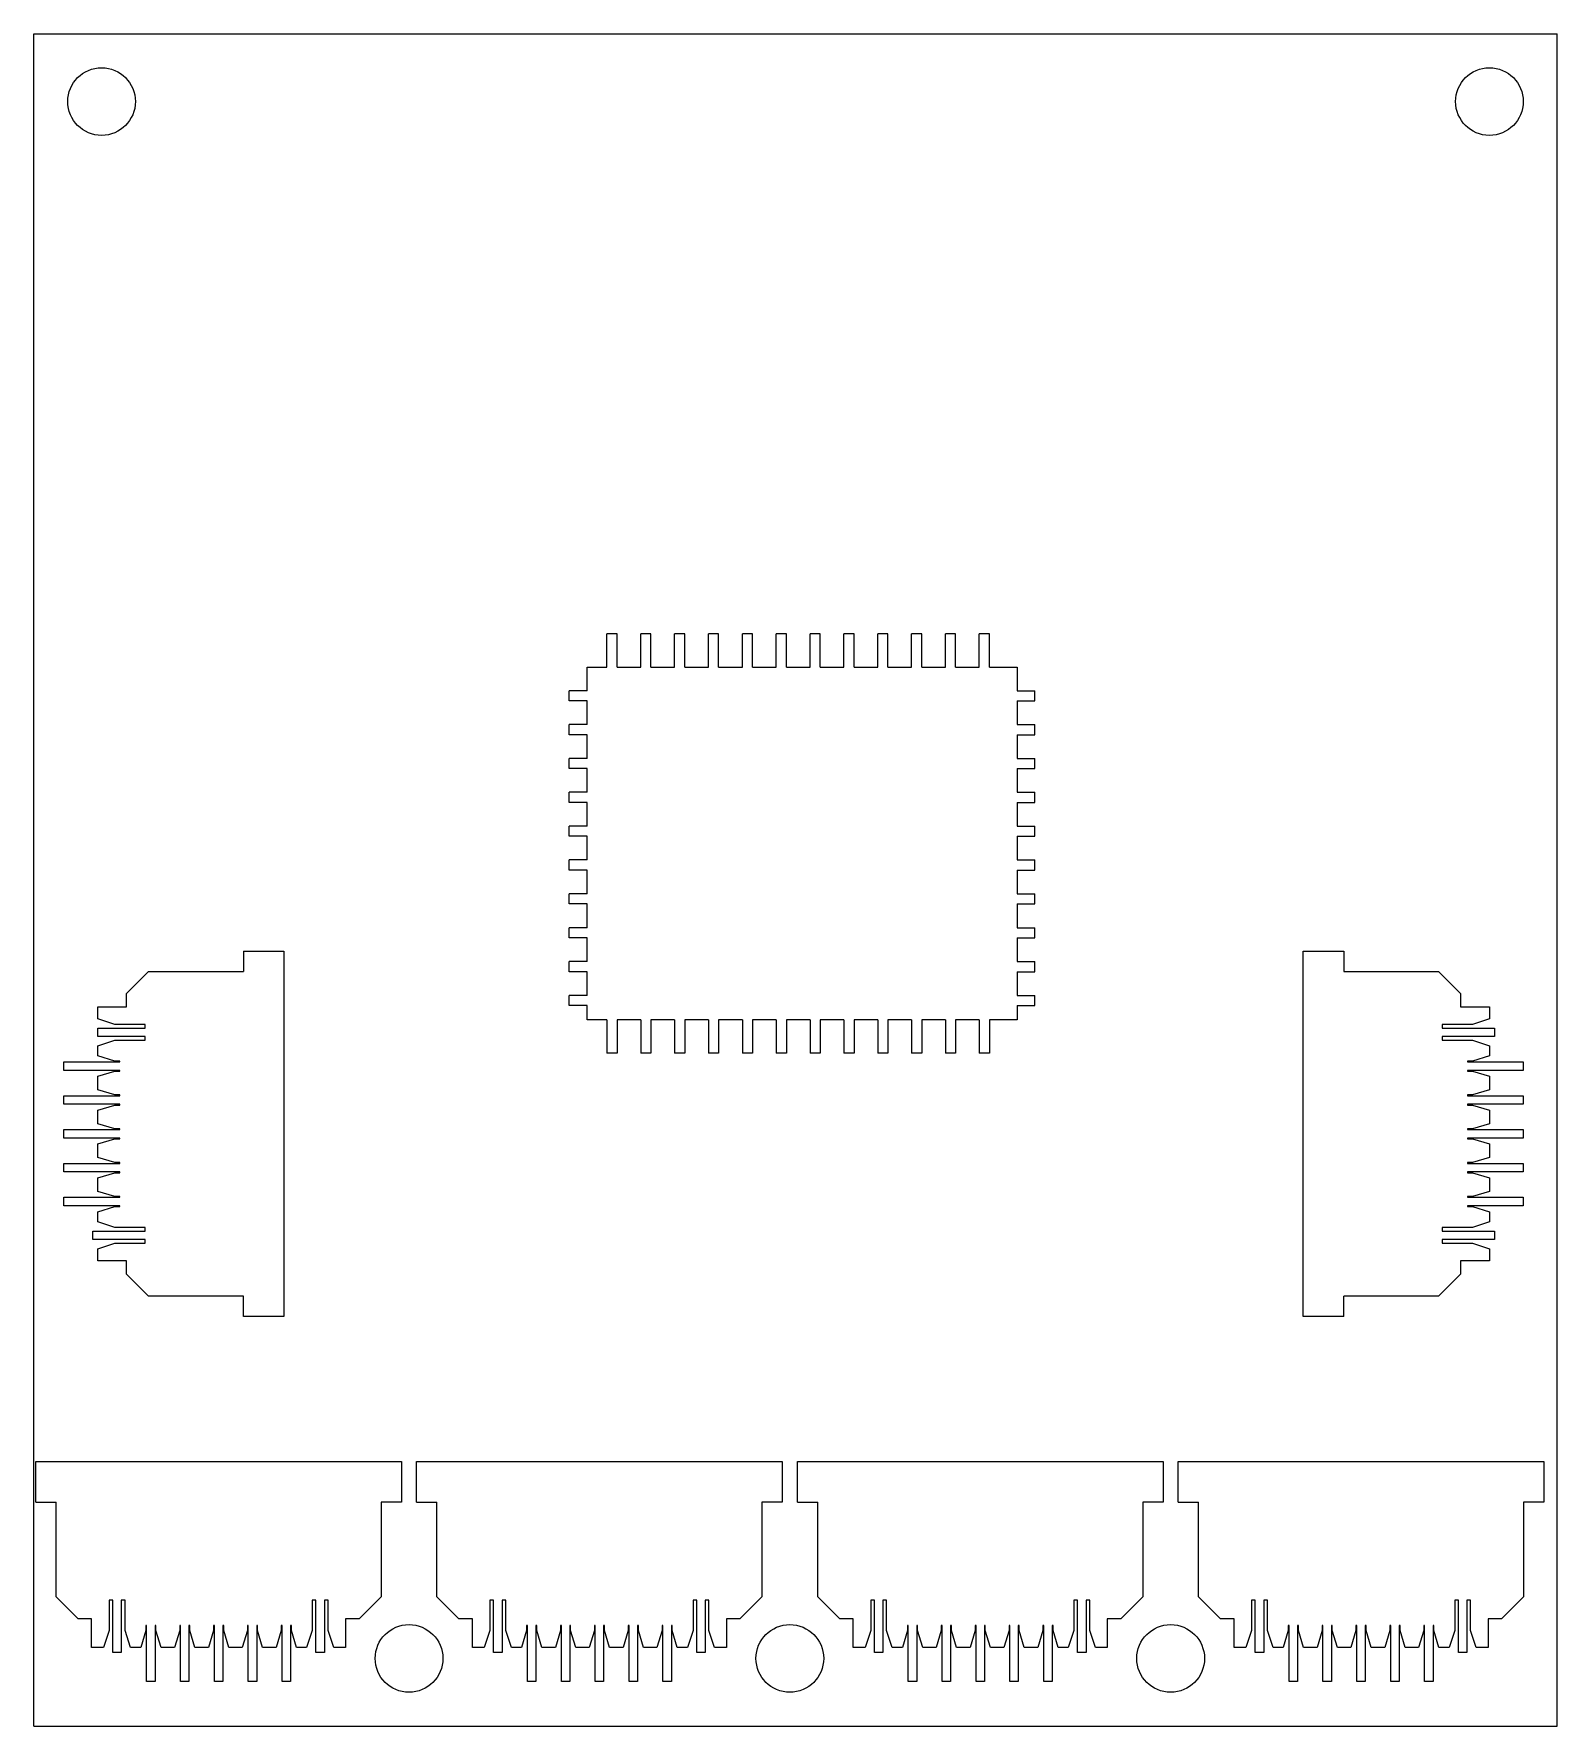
# Model space of a CAD drawing. Header units: millimetres. Extents: x -90.2 to -45.2, y -68.6 to -18.6.
import ezdxf

# ---------------------------------------------------------------- set-up
doc = ezdxf.new("R2010")
doc.units = ezdxf.units.MM

msp = doc.modelspace()

# ---------------------------------------------------------------- linework, layer by layer
at = {"color": 7, "linetype": 'Continuous', "lineweight": 25}
for p, q in [((-90.241, -68.559), (-90.241, -18.559)), ((-90.241, -18.559), (-45.241, -18.559)), ((-45.241, -68.559), (-45.241, -18.559)), ((-73.011, -36.289), (-73.311, -36.289)), ((-73.311, -37.275), (-73.311, -36.289)), ((-73.011, -37.275), (-73.011, -36.289)), ((-72.011, -36.289), (-72.311, -36.289)), ((-72.311, -37.275), (-72.311, -36.289)), ((-72.011, -37.275), (-72.011, -36.289)), ((-71.011, -36.289), (-71.311, -36.289)), ((-71.311, -37.275), (-71.311, -36.289)), ((-71.011, -37.275), (-71.011, -36.289)), ((-70.011, -36.289), (-70.311, -36.289)), ((-70.311, -37.275), (-70.311, -36.289)), ((-70.011, -37.275), (-70.011, -36.289)), ((-69.011, -36.289), (-69.311, -36.289)), ((-69.311, -37.275), (-69.311, -36.289)), ((-69.011, -37.275), (-69.011, -36.289)), ((-68.011, -36.289), (-68.311, -36.289)), ((-68.311, -37.275), (-68.311, -36.289)), ((-68.011, -37.275), (-68.011, -36.289)), ((-67.011, -36.289), (-67.311, -36.289)), ((-67.311, -37.275), (-67.311, -36.289)), ((-67.011, -37.275), (-67.011, -36.289)), ((-66.011, -36.289), (-66.311, -36.289)), ((-66.311, -37.275), (-66.311, -36.289)), ((-66.011, -37.275), (-66.011, -36.289)), ((-65.011, -36.289), (-65.311, -36.289)), ((-65.311, -37.275), (-65.311, -36.289)), ((-65.011, -37.275), (-65.011, -36.289)), ((-64.011, -36.289), (-64.311, -36.289)), ((-64.311, -37.275), (-64.311, -36.289)), ((-64.011, -37.275), (-64.011, -36.289)), ((-63.011, -36.289), (-63.311, -36.289)), ((-63.311, -37.275), (-63.311, -36.289)), ((-63.011, -37.275), (-63.011, -36.289)), ((-62.011, -36.289), (-62.311, -36.289)), ((-62.311, -37.275), (-62.311, -36.289)), ((-62.011, -37.275), (-62.011, -36.289)), ((-73.895, -37.275), (-73.311, -37.275)), ((-73.895, -37.968), (-73.895, -37.275)), ((-73.011, -37.275), (-72.311, -37.275)), ((-72.011, -37.275), (-71.311, -37.275)), ((-71.011, -37.275), (-70.311, -37.275)), ((-70.011, -37.275), (-69.311, -37.275)), ((-69.011, -37.275), (-68.311, -37.275)), ((-68.011, -37.275), (-67.311, -37.275)), ((-67.011, -37.275), (-66.311, -37.275)), ((-66.011, -37.275), (-65.311, -37.275)), ((-65.011, -37.275), (-64.311, -37.275)), ((-64.011, -37.275), (-63.311, -37.275)), ((-63.011, -37.275), (-62.311, -37.275)), ((-62.011, -37.275), (-61.196, -37.275)), ((-61.196, -37.275), (-61.196, -37.968)), ((-73.895, -37.968), (-74.424, -37.968)), ((-74.424, -38.268), (-74.424, -37.968)), ((-61.196, -37.968), (-60.667, -37.968)), ((-60.667, -38.268), (-60.667, -37.968)), ((-73.895, -38.268), (-74.424, -38.268)), ((-73.895, -38.968), (-73.895, -38.268)), ((-61.196, -38.268), (-61.196, -38.968)), ((-61.196, -38.268), (-60.667, -38.268)), ((-73.895, -38.968), (-74.424, -38.968)), ((-74.424, -39.268), (-74.424, -38.968)), ((-61.196, -38.968), (-60.667, -38.968)), ((-60.667, -39.268), (-60.667, -38.968)), ((-73.895, -39.268), (-74.424, -39.268)), ((-73.895, -39.968), (-73.895, -39.268)), ((-61.196, -39.268), (-61.196, -39.968)), ((-61.196, -39.268), (-60.667, -39.268)), ((-73.895, -39.968), (-74.424, -39.968)), ((-74.424, -40.268), (-74.424, -39.968)), ((-61.196, -39.968), (-60.667, -39.968)), ((-60.667, -40.268), (-60.667, -39.968)), ((-73.895, -40.268), (-74.424, -40.268)), ((-73.895, -40.968), (-73.895, -40.268)), ((-61.196, -40.268), (-61.196, -40.968)), ((-61.196, -40.268), (-60.667, -40.268)), ((-73.895, -40.968), (-74.424, -40.968)), ((-74.424, -41.268), (-74.424, -40.968)), ((-61.196, -40.968), (-60.667, -40.968)), ((-60.667, -41.268), (-60.667, -40.968)), ((-73.895, -41.268), (-74.424, -41.268)), ((-73.895, -41.968), (-73.895, -41.268)), ((-61.196, -41.268), (-61.196, -41.968)), ((-61.196, -41.268), (-60.667, -41.268)), ((-73.895, -41.968), (-74.424, -41.968)), ((-74.424, -42.268), (-74.424, -41.968)), ((-61.196, -41.968), (-60.667, -41.968)), ((-60.667, -42.268), (-60.667, -41.968)), ((-73.895, -42.268), (-74.424, -42.268)), ((-73.895, -42.968), (-73.895, -42.268)), ((-61.196, -42.268), (-61.196, -42.968)), ((-61.196, -42.268), (-60.667, -42.268)), ((-73.895, -42.968), (-74.424, -42.968)), ((-74.424, -43.268), (-74.424, -42.968)), ((-61.196, -42.968), (-60.667, -42.968)), ((-60.667, -43.268), (-60.667, -42.968)), ((-73.895, -43.268), (-74.424, -43.268)), ((-73.895, -43.968), (-73.895, -43.268)), ((-61.196, -43.268), (-61.196, -43.968)), ((-61.196, -43.268), (-60.667, -43.268)), ((-73.895, -43.968), (-74.424, -43.968)), ((-74.424, -44.268), (-74.424, -43.968)), ((-61.196, -43.968), (-60.667, -43.968)), ((-60.667, -44.268), (-60.667, -43.968)), ((-73.895, -44.268), (-74.424, -44.268)), ((-73.895, -44.968), (-73.895, -44.268)), ((-61.196, -44.268), (-61.196, -44.968)), ((-61.196, -44.268), (-60.667, -44.268)), ((-73.895, -44.968), (-74.424, -44.968)), ((-74.424, -45.268), (-74.424, -44.968)), ((-61.196, -44.968), (-60.667, -44.968)), ((-60.667, -45.268), (-60.667, -44.968)), ((-73.895, -45.268), (-74.424, -45.268)), ((-73.895, -45.968), (-73.895, -45.268)), ((-61.196, -45.268), (-61.196, -45.968)), ((-61.196, -45.268), (-60.667, -45.268)), ((-84.052, -45.659), (-82.852, -45.659)), ((-84.052, -45.659), (-84.052, -46.259)), ((-82.852, -45.659), (-82.852, -56.459)), ((-73.895, -45.968), (-74.424, -45.968)), ((-74.424, -46.268), (-74.424, -45.968)), ((-61.196, -45.968), (-60.667, -45.968)), ((-60.667, -46.268), (-60.667, -45.968)), ((-52.742, -45.659), (-51.542, -45.659)), ((-52.742, -56.459), (-52.742, -45.659)), ((-51.542, -45.659), (-51.542, -46.259)), ((-87.502, -46.909), (-86.852, -46.259)), ((-86.852, -46.259), (-84.052, -46.259)), ((-73.895, -46.268), (-74.424, -46.268)), ((-73.895, -46.968), (-73.895, -46.268)), ((-61.196, -46.268), (-61.196, -46.968)), ((-61.196, -46.268), (-60.667, -46.268)), ((-51.542, -46.259), (-48.742, -46.259)), ((-48.742, -46.259), (-48.092, -46.909)), ((-87.502, -47.309), (-87.502, -46.909)), ((-74.424, -47.268), (-74.424, -46.968)), ((-73.895, -46.968), (-74.424, -46.968)), ((-61.196, -46.968), (-60.667, -46.968)), ((-60.667, -47.268), (-60.667, -46.968)), ((-48.092, -46.909), (-48.092, -47.309)), ((-88.352, -47.309), (-87.502, -47.309)), ((-88.352, -47.659), (-88.352, -47.309)), ((-73.895, -47.268), (-74.424, -47.268)), ((-73.895, -47.695), (-73.895, -47.268)), ((-61.196, -47.268), (-61.196, -47.695)), ((-61.196, -47.268), (-60.667, -47.268)), ((-48.092, -47.309), (-47.242, -47.309)), ((-47.242, -47.309), (-47.242, -47.659)), ((-87.852, -47.824), (-88.352, -47.659)), ((-88.352, -47.934), (-86.952, -47.934)), ((-88.352, -48.184), (-88.352, -47.934)), ((-86.952, -47.824), (-87.852, -47.824)), ((-86.952, -47.934), (-86.952, -47.824)), ((-73.311, -47.695), (-73.895, -47.695)), ((-73.311, -47.695), (-73.311, -48.68)), ((-73.011, -47.695), (-73.011, -48.68)), ((-72.311, -47.695), (-73.011, -47.695)), ((-72.311, -47.695), (-72.311, -48.68)), ((-72.011, -47.695), (-72.011, -48.68)), ((-71.311, -47.695), (-72.011, -47.695)), ((-71.311, -47.695), (-71.311, -48.68)), ((-71.011, -47.695), (-71.011, -48.68)), ((-70.311, -47.695), (-71.011, -47.695)), ((-70.311, -47.695), (-70.311, -48.68)), ((-70.011, -47.695), (-70.011, -48.68)), ((-69.311, -47.695), (-70.011, -47.695)), ((-69.311, -47.695), (-69.311, -48.68)), ((-69.011, -47.695), (-69.011, -48.68)), ((-68.311, -47.695), (-69.011, -47.695)), ((-68.311, -47.695), (-68.311, -48.68)), ((-68.011, -47.695), (-68.011, -48.68)), ((-67.311, -47.695), (-68.011, -47.695)), ((-67.311, -47.695), (-67.311, -48.68)), ((-67.011, -47.695), (-67.011, -48.68)), ((-66.311, -47.695), (-67.011, -47.695)), ((-66.311, -47.695), (-66.311, -48.68)), ((-66.011, -47.695), (-66.011, -48.68)), ((-65.311, -47.695), (-66.011, -47.695)), ((-65.311, -47.695), (-65.311, -48.68)), ((-65.011, -47.695), (-65.011, -48.68)), ((-64.311, -47.695), (-65.011, -47.695)), ((-64.311, -47.695), (-64.311, -48.68)), ((-64.011, -47.695), (-64.011, -48.68)), ((-63.311, -47.695), (-64.011, -47.695)), ((-63.311, -47.695), (-63.311, -48.68)), ((-63.011, -47.695), (-63.011, -48.68)), ((-62.311, -47.695), (-63.011, -47.695)), ((-62.311, -47.695), (-62.311, -48.68)), ((-62.011, -47.695), (-62.011, -48.68)), ((-61.196, -47.695), (-62.011, -47.695)), ((-48.642, -47.824), (-48.642, -47.934)), ((-47.742, -47.824), (-48.642, -47.824)), ((-48.642, -47.934), (-47.092, -47.934)), ((-47.242, -47.659), (-47.742, -47.824)), ((-47.092, -47.934), (-47.092, -48.184)), ((-86.952, -48.184), (-88.352, -48.184)), ((-88.352, -48.459), (-87.852, -48.294)), ((-88.352, -48.759), (-88.352, -48.459)), ((-87.852, -48.294), (-86.952, -48.294)), ((-86.952, -48.294), (-86.952, -48.184)), ((-48.642, -48.184), (-48.642, -48.294)), ((-47.092, -48.184), (-48.642, -48.184)), ((-48.642, -48.294), (-47.742, -48.294)), ((-47.742, -48.294), (-47.242, -48.459)), ((-47.242, -48.459), (-47.242, -48.759)), ((-89.352, -48.934), (-87.702, -48.934)), ((-89.352, -49.184), (-89.352, -48.934)), ((-87.852, -48.909), (-88.352, -48.759)), ((-87.702, -48.909), (-87.852, -48.909)), ((-87.702, -48.934), (-87.702, -48.909)), ((-73.011, -48.68), (-73.311, -48.68)), ((-72.011, -48.68), (-72.311, -48.68)), ((-71.011, -48.68), (-71.311, -48.68)), ((-70.011, -48.68), (-70.311, -48.68)), ((-69.011, -48.68), (-69.311, -48.68)), ((-68.011, -48.68), (-68.311, -48.68)), ((-67.011, -48.68), (-67.311, -48.68)), ((-66.011, -48.68), (-66.311, -48.68)), ((-65.011, -48.68), (-65.311, -48.68)), ((-64.011, -48.68), (-64.311, -48.68)), ((-63.011, -48.68), (-63.311, -48.68)), ((-62.011, -48.68), (-62.311, -48.68)), ((-47.892, -48.909), (-47.892, -48.934)), ((-47.742, -48.909), (-47.892, -48.909)), ((-47.892, -48.934), (-46.242, -48.934)), ((-47.242, -48.759), (-47.742, -48.909)), ((-46.242, -48.934), (-46.242, -49.184)), ((-87.702, -49.184), (-89.352, -49.184)), ((-88.352, -49.359), (-87.852, -49.209)), ((-88.352, -49.759), (-88.352, -49.359)), ((-87.852, -49.209), (-87.702, -49.209)), ((-87.702, -49.209), (-87.702, -49.184)), ((-47.892, -49.184), (-47.892, -49.209)), ((-46.242, -49.184), (-47.892, -49.184)), ((-47.892, -49.209), (-47.742, -49.209)), ((-47.742, -49.209), (-47.242, -49.359)), ((-47.242, -49.359), (-47.242, -49.759)), ((-89.352, -49.934), (-87.702, -49.934)), ((-89.352, -50.184), (-89.352, -49.934)), ((-87.852, -49.909), (-88.352, -49.759)), ((-87.702, -49.909), (-87.852, -49.909)), ((-87.702, -49.934), (-87.702, -49.909)), ((-47.892, -49.909), (-47.892, -49.934)), ((-47.742, -49.909), (-47.892, -49.909)), ((-47.892, -49.934), (-46.242, -49.934)), ((-47.242, -49.759), (-47.742, -49.909)), ((-46.242, -49.934), (-46.242, -50.184)), ((-87.702, -50.184), (-89.352, -50.184)), ((-88.352, -50.359), (-87.852, -50.209)), ((-88.352, -50.759), (-88.352, -50.359)), ((-87.852, -50.209), (-87.702, -50.209)), ((-87.702, -50.209), (-87.702, -50.184)), ((-47.892, -50.184), (-47.892, -50.209)), ((-46.242, -50.184), (-47.892, -50.184)), ((-47.892, -50.209), (-47.742, -50.209)), ((-47.742, -50.209), (-47.242, -50.359)), ((-47.242, -50.359), (-47.242, -50.759)), ((-89.352, -50.934), (-87.702, -50.934)), ((-89.352, -51.184), (-89.352, -50.934)), ((-87.852, -50.909), (-88.352, -50.759)), ((-87.702, -50.909), (-87.852, -50.909)), ((-87.702, -50.934), (-87.702, -50.909)), ((-47.892, -50.909), (-47.892, -50.934)), ((-47.742, -50.909), (-47.892, -50.909)), ((-47.892, -50.934), (-46.242, -50.934)), ((-47.242, -50.759), (-47.742, -50.909)), ((-46.242, -50.934), (-46.242, -51.184)), ((-87.702, -51.184), (-89.352, -51.184)), ((-88.352, -51.359), (-87.852, -51.209)), ((-88.352, -51.759), (-88.352, -51.359)), ((-87.852, -51.209), (-87.702, -51.209)), ((-87.702, -51.209), (-87.702, -51.184)), ((-47.892, -51.184), (-47.892, -51.209)), ((-46.242, -51.184), (-47.892, -51.184)), ((-47.892, -51.209), (-47.742, -51.209)), ((-47.742, -51.209), (-47.242, -51.359)), ((-47.242, -51.359), (-47.242, -51.759)), ((-89.352, -51.934), (-87.702, -51.934)), ((-89.352, -52.184), (-89.352, -51.934)), ((-87.852, -51.909), (-88.352, -51.759)), ((-87.702, -51.909), (-87.852, -51.909)), ((-87.702, -51.934), (-87.702, -51.909)), ((-47.892, -51.909), (-47.892, -51.934)), ((-47.742, -51.909), (-47.892, -51.909)), ((-47.892, -51.934), (-46.242, -51.934)), ((-47.242, -51.759), (-47.742, -51.909)), ((-46.242, -51.934), (-46.242, -52.184)), ((-87.702, -52.184), (-89.352, -52.184)), ((-88.352, -52.359), (-87.852, -52.209)), ((-88.352, -52.759), (-88.352, -52.359)), ((-87.852, -52.209), (-87.702, -52.209)), ((-87.702, -52.209), (-87.702, -52.184)), ((-47.892, -52.184), (-47.892, -52.209)), ((-46.242, -52.184), (-47.892, -52.184)), ((-47.892, -52.209), (-47.742, -52.209)), ((-47.742, -52.209), (-47.242, -52.359)), ((-47.242, -52.359), (-47.242, -52.759)), ((-89.352, -52.934), (-87.702, -52.934)), ((-89.352, -53.184), (-89.352, -52.934)), ((-87.852, -52.909), (-88.352, -52.759)), ((-87.702, -52.909), (-87.852, -52.909)), ((-87.702, -52.934), (-87.702, -52.909)), ((-47.892, -52.909), (-47.892, -52.934)), ((-47.742, -52.909), (-47.892, -52.909)), ((-47.892, -52.934), (-46.242, -52.934)), ((-47.242, -52.759), (-47.742, -52.909)), ((-46.242, -52.934), (-46.242, -53.184)), ((-87.702, -53.184), (-89.352, -53.184)), ((-88.352, -53.359), (-87.852, -53.209)), ((-88.352, -53.659), (-88.352, -53.359)), ((-87.852, -53.209), (-87.702, -53.209)), ((-87.702, -53.209), (-87.702, -53.184)), ((-47.892, -53.184), (-47.892, -53.209)), ((-46.242, -53.184), (-47.892, -53.184)), ((-47.892, -53.209), (-47.742, -53.209)), ((-47.742, -53.209), (-47.242, -53.359)), ((-47.242, -53.359), (-47.242, -53.659)), ((-88.502, -53.934), (-86.952, -53.934)), ((-88.502, -54.184), (-88.502, -53.934)), ((-87.852, -53.824), (-88.352, -53.659)), ((-86.952, -53.824), (-87.852, -53.824)), ((-86.952, -53.934), (-86.952, -53.824)), ((-48.642, -53.824), (-48.642, -53.934)), ((-47.742, -53.824), (-48.642, -53.824)), ((-48.642, -53.934), (-47.092, -53.934)), ((-47.242, -53.659), (-47.742, -53.824)), ((-47.092, -53.934), (-47.092, -54.184)), ((-86.952, -54.184), (-88.502, -54.184)), ((-88.352, -54.459), (-87.852, -54.294)), ((-88.352, -54.809), (-88.352, -54.459)), ((-87.852, -54.294), (-86.952, -54.294)), ((-86.952, -54.294), (-86.952, -54.184)), ((-48.642, -54.184), (-48.642, -54.294)), ((-47.092, -54.184), (-48.642, -54.184)), ((-48.642, -54.294), (-47.742, -54.294)), ((-47.742, -54.294), (-47.242, -54.459)), ((-47.242, -54.459), (-47.242, -54.809)), ((-87.502, -54.809), (-88.352, -54.809)), ((-87.502, -55.209), (-87.502, -54.809)), ((-48.092, -54.809), (-48.092, -55.209)), ((-47.242, -54.809), (-48.092, -54.809)), ((-86.852, -55.859), (-87.502, -55.209)), ((-48.092, -55.209), (-48.742, -55.859)), ((-84.052, -55.859), (-86.852, -55.859)), ((-84.052, -56.459), (-84.052, -55.859)), ((-51.542, -56.459), (-51.542, -55.859)), ((-48.742, -55.859), (-51.542, -55.859)), ((-82.852, -56.459), (-84.052, -56.459)), ((-51.542, -56.459), (-52.742, -56.459)), ((-90.183, -60.737), (-79.383, -60.737)), ((-90.183, -61.937), (-90.183, -60.737)), ((-79.383, -60.737), (-79.383, -61.937)), ((-78.933, -60.737), (-68.133, -60.737)), ((-78.933, -61.937), (-78.933, -60.737)), ((-68.133, -60.737), (-68.133, -61.937)), ((-67.683, -60.737), (-56.883, -60.737)), ((-67.683, -61.937), (-67.683, -60.737)), ((-56.883, -60.737), (-56.883, -61.937)), ((-56.433, -60.737), (-45.633, -60.737)), ((-56.433, -61.937), (-56.433, -60.737)), ((-45.633, -60.737), (-45.633, -61.937)), ((-90.183, -61.937), (-89.583, -61.937)), ((-89.583, -64.737), (-89.583, -61.937)), ((-79.983, -61.937), (-79.983, -64.737)), ((-79.383, -61.937), (-79.983, -61.937)), ((-78.933, -61.937), (-78.333, -61.937)), ((-78.333, -64.737), (-78.333, -61.937)), ((-68.733, -61.937), (-68.733, -64.737)), ((-68.133, -61.937), (-68.733, -61.937)), ((-67.683, -61.937), (-67.083, -61.937)), ((-67.083, -64.737), (-67.083, -61.937)), ((-57.483, -61.937), (-57.483, -64.737)), ((-56.883, -61.937), (-57.483, -61.937)), ((-56.433, -61.937), (-55.833, -61.937)), ((-55.833, -64.737), (-55.833, -61.937)), ((-46.233, -61.937), (-46.233, -64.737)), ((-45.633, -61.937), (-46.233, -61.937)), ((-88.933, -65.387), (-89.583, -64.737)), ((-88.018, -64.837), (-88.018, -65.737)), ((-87.908, -64.837), (-88.018, -64.837)), ((-87.908, -66.387), (-87.908, -64.837)), ((-87.658, -64.837), (-87.658, -66.387)), ((-87.548, -64.837), (-87.658, -64.837)), ((-87.548, -65.737), (-87.548, -64.837)), ((-82.018, -64.837), (-82.018, -65.737)), ((-81.908, -64.837), (-82.018, -64.837)), ((-81.908, -66.387), (-81.908, -64.837)), ((-81.658, -64.837), (-81.658, -66.387)), ((-81.548, -64.837), (-81.658, -64.837)), ((-81.548, -65.737), (-81.548, -64.837)), ((-79.983, -64.737), (-80.633, -65.387)), ((-77.683, -65.387), (-78.333, -64.737)), ((-76.768, -64.837), (-76.768, -65.737)), ((-76.658, -64.837), (-76.768, -64.837)), ((-76.658, -66.387), (-76.658, -64.837)), ((-76.408, -64.837), (-76.408, -66.387)), ((-76.298, -64.837), (-76.408, -64.837)), ((-76.298, -65.737), (-76.298, -64.837)), ((-70.768, -64.837), (-70.768, -65.737)), ((-70.658, -64.837), (-70.768, -64.837)), ((-70.658, -66.387), (-70.658, -64.837)), ((-70.408, -64.837), (-70.408, -66.387)), ((-70.298, -64.837), (-70.408, -64.837)), ((-70.298, -65.737), (-70.298, -64.837)), ((-68.733, -64.737), (-69.383, -65.387)), ((-66.433, -65.387), (-67.083, -64.737)), ((-65.518, -64.837), (-65.518, -65.737)), ((-65.408, -64.837), (-65.518, -64.837)), ((-65.408, -66.387), (-65.408, -64.837)), ((-65.158, -64.837), (-65.158, -66.387)), ((-65.048, -64.837), (-65.158, -64.837)), ((-65.048, -65.737), (-65.048, -64.837)), ((-59.518, -64.837), (-59.518, -65.737)), ((-59.408, -64.837), (-59.518, -64.837)), ((-59.408, -66.387), (-59.408, -64.837)), ((-59.158, -64.837), (-59.158, -66.387)), ((-59.048, -64.837), (-59.158, -64.837)), ((-59.048, -65.737), (-59.048, -64.837)), ((-57.483, -64.737), (-58.133, -65.387)), ((-55.183, -65.387), (-55.833, -64.737)), ((-54.268, -64.837), (-54.268, -65.737)), ((-54.158, -64.837), (-54.268, -64.837)), ((-54.158, -66.387), (-54.158, -64.837)), ((-53.908, -64.837), (-53.908, -66.387)), ((-53.798, -64.837), (-53.908, -64.837)), ((-53.798, -65.737), (-53.798, -64.837)), ((-48.268, -64.837), (-48.268, -65.737)), ((-48.158, -64.837), (-48.268, -64.837)), ((-48.158, -66.387), (-48.158, -64.837)), ((-47.908, -64.837), (-47.908, -66.387)), ((-47.798, -64.837), (-47.908, -64.837)), ((-47.798, -65.737), (-47.798, -64.837)), ((-46.233, -64.737), (-46.883, -65.387)), ((-88.533, -65.387), (-88.933, -65.387)), ((-88.533, -66.237), (-88.533, -65.387)), ((-81.033, -65.387), (-81.033, -66.237)), ((-80.633, -65.387), (-81.033, -65.387)), ((-77.283, -65.387), (-77.683, -65.387)), ((-77.283, -66.237), (-77.283, -65.387)), ((-69.783, -65.387), (-69.783, -66.237)), ((-69.383, -65.387), (-69.783, -65.387)), ((-66.033, -65.387), (-66.433, -65.387)), ((-66.033, -66.237), (-66.033, -65.387)), ((-58.533, -65.387), (-58.533, -66.237)), ((-58.133, -65.387), (-58.533, -65.387)), ((-54.783, -65.387), (-55.183, -65.387)), ((-54.783, -66.237), (-54.783, -65.387)), ((-47.283, -65.387), (-47.283, -66.237)), ((-46.883, -65.387), (-47.283, -65.387)), ((-88.018, -65.737), (-88.183, -66.237)), ((-87.383, -66.237), (-87.548, -65.737)), ((-86.933, -65.737), (-87.083, -66.237)), ((-86.933, -65.587), (-86.933, -65.737)), ((-86.908, -65.587), (-86.933, -65.587)), ((-86.908, -67.237), (-86.908, -65.587)), ((-86.658, -65.587), (-86.658, -67.237)), ((-86.633, -65.587), (-86.658, -65.587)), ((-86.633, -65.737), (-86.633, -65.587)), ((-86.483, -66.237), (-86.633, -65.737)), ((-85.933, -65.737), (-86.083, -66.237)), ((-85.933, -65.587), (-85.933, -65.737)), ((-85.908, -65.587), (-85.933, -65.587)), ((-85.908, -67.237), (-85.908, -65.587)), ((-85.658, -65.587), (-85.658, -67.237)), ((-85.633, -65.587), (-85.658, -65.587)), ((-85.633, -65.737), (-85.633, -65.587)), ((-85.483, -66.237), (-85.633, -65.737)), ((-84.933, -65.737), (-85.083, -66.237)), ((-84.933, -65.587), (-84.933, -65.737)), ((-84.908, -65.587), (-84.933, -65.587)), ((-84.908, -67.237), (-84.908, -65.587)), ((-84.658, -65.587), (-84.658, -67.237)), ((-84.633, -65.587), (-84.658, -65.587)), ((-84.633, -65.737), (-84.633, -65.587)), ((-84.483, -66.237), (-84.633, -65.737)), ((-83.933, -65.737), (-84.083, -66.237)), ((-83.933, -65.587), (-83.933, -65.737)), ((-83.908, -65.587), (-83.933, -65.587)), ((-83.908, -67.237), (-83.908, -65.587)), ((-83.658, -65.587), (-83.658, -67.237)), ((-83.633, -65.587), (-83.658, -65.587)), ((-83.633, -65.737), (-83.633, -65.587)), ((-83.483, -66.237), (-83.633, -65.737)), ((-82.933, -65.737), (-83.083, -66.237)), ((-82.933, -65.587), (-82.933, -65.737)), ((-82.908, -65.587), (-82.933, -65.587)), ((-82.908, -67.237), (-82.908, -65.587)), ((-82.658, -65.587), (-82.658, -67.237)), ((-82.633, -65.587), (-82.658, -65.587)), ((-82.633, -65.737), (-82.633, -65.587)), ((-82.483, -66.237), (-82.633, -65.737)), ((-82.018, -65.737), (-82.183, -66.237)), ((-81.383, -66.237), (-81.548, -65.737)), ((-76.768, -65.737), (-76.933, -66.237)), ((-76.133, -66.237), (-76.298, -65.737)), ((-75.683, -65.737), (-75.833, -66.237)), ((-75.683, -65.587), (-75.683, -65.737)), ((-75.658, -65.587), (-75.683, -65.587)), ((-75.658, -67.237), (-75.658, -65.587)), ((-75.408, -65.587), (-75.408, -67.237)), ((-75.383, -65.587), (-75.408, -65.587)), ((-75.383, -65.737), (-75.383, -65.587)), ((-75.233, -66.237), (-75.383, -65.737)), ((-74.683, -65.737), (-74.833, -66.237)), ((-74.683, -65.587), (-74.683, -65.737)), ((-74.658, -65.587), (-74.683, -65.587)), ((-74.658, -67.237), (-74.658, -65.587)), ((-74.408, -65.587), (-74.408, -67.237)), ((-74.383, -65.587), (-74.408, -65.587)), ((-74.383, -65.737), (-74.383, -65.587)), ((-74.233, -66.237), (-74.383, -65.737)), ((-73.683, -65.737), (-73.833, -66.237)), ((-73.683, -65.587), (-73.683, -65.737)), ((-73.658, -65.587), (-73.683, -65.587)), ((-73.658, -67.237), (-73.658, -65.587)), ((-73.408, -65.587), (-73.408, -67.237)), ((-73.383, -65.587), (-73.408, -65.587)), ((-73.383, -65.737), (-73.383, -65.587)), ((-73.233, -66.237), (-73.383, -65.737)), ((-72.683, -65.737), (-72.833, -66.237)), ((-72.683, -65.587), (-72.683, -65.737)), ((-72.658, -65.587), (-72.683, -65.587)), ((-72.658, -67.237), (-72.658, -65.587)), ((-72.408, -65.587), (-72.408, -67.237)), ((-72.383, -65.587), (-72.408, -65.587)), ((-72.383, -65.737), (-72.383, -65.587)), ((-72.233, -66.237), (-72.383, -65.737)), ((-71.683, -65.737), (-71.833, -66.237)), ((-71.683, -65.587), (-71.683, -65.737)), ((-71.658, -65.587), (-71.683, -65.587)), ((-71.658, -67.237), (-71.658, -65.587)), ((-71.408, -65.587), (-71.408, -67.237)), ((-71.383, -65.587), (-71.408, -65.587)), ((-71.383, -65.737), (-71.383, -65.587)), ((-71.233, -66.237), (-71.383, -65.737)), ((-70.768, -65.737), (-70.933, -66.237)), ((-70.133, -66.237), (-70.298, -65.737)), ((-65.518, -65.737), (-65.683, -66.237)), ((-64.883, -66.237), (-65.048, -65.737)), ((-64.433, -65.737), (-64.583, -66.237)), ((-64.433, -65.587), (-64.433, -65.737)), ((-64.408, -65.587), (-64.433, -65.587)), ((-64.408, -67.237), (-64.408, -65.587)), ((-64.158, -65.587), (-64.158, -67.237)), ((-64.133, -65.587), (-64.158, -65.587)), ((-64.133, -65.737), (-64.133, -65.587)), ((-63.983, -66.237), (-64.133, -65.737)), ((-63.433, -65.737), (-63.583, -66.237)), ((-63.433, -65.587), (-63.433, -65.737)), ((-63.408, -65.587), (-63.433, -65.587)), ((-63.408, -67.237), (-63.408, -65.587)), ((-63.158, -65.587), (-63.158, -67.237)), ((-63.133, -65.587), (-63.158, -65.587)), ((-63.133, -65.737), (-63.133, -65.587)), ((-62.983, -66.237), (-63.133, -65.737)), ((-62.433, -65.737), (-62.583, -66.237)), ((-62.433, -65.587), (-62.433, -65.737)), ((-62.408, -65.587), (-62.433, -65.587)), ((-62.408, -67.237), (-62.408, -65.587)), ((-62.158, -65.587), (-62.158, -67.237)), ((-62.133, -65.587), (-62.158, -65.587)), ((-62.133, -65.737), (-62.133, -65.587)), ((-61.983, -66.237), (-62.133, -65.737)), ((-61.433, -65.737), (-61.583, -66.237)), ((-61.433, -65.587), (-61.433, -65.737)), ((-61.408, -65.587), (-61.433, -65.587)), ((-61.408, -67.237), (-61.408, -65.587)), ((-61.158, -65.587), (-61.158, -67.237)), ((-61.133, -65.587), (-61.158, -65.587)), ((-61.133, -65.737), (-61.133, -65.587)), ((-60.983, -66.237), (-61.133, -65.737)), ((-60.433, -65.737), (-60.583, -66.237)), ((-60.433, -65.587), (-60.433, -65.737)), ((-60.408, -65.587), (-60.433, -65.587)), ((-60.408, -67.237), (-60.408, -65.587)), ((-60.158, -65.587), (-60.158, -67.237)), ((-60.133, -65.587), (-60.158, -65.587)), ((-60.133, -65.737), (-60.133, -65.587)), ((-59.983, -66.237), (-60.133, -65.737)), ((-59.518, -65.737), (-59.683, -66.237)), ((-58.883, -66.237), (-59.048, -65.737)), ((-54.268, -65.737), (-54.433, -66.237)), ((-53.633, -66.237), (-53.798, -65.737)), ((-53.183, -65.737), (-53.333, -66.237)), ((-53.183, -65.587), (-53.183, -65.737)), ((-53.158, -65.587), (-53.183, -65.587)), ((-53.158, -67.237), (-53.158, -65.587)), ((-52.908, -65.587), (-52.908, -67.237)), ((-52.883, -65.587), (-52.908, -65.587)), ((-52.883, -65.737), (-52.883, -65.587)), ((-52.733, -66.237), (-52.883, -65.737)), ((-52.183, -65.737), (-52.333, -66.237)), ((-52.183, -65.587), (-52.183, -65.737)), ((-52.158, -65.587), (-52.183, -65.587)), ((-52.158, -67.237), (-52.158, -65.587)), ((-51.908, -65.587), (-51.908, -67.237)), ((-51.883, -65.587), (-51.908, -65.587)), ((-51.883, -65.737), (-51.883, -65.587)), ((-51.733, -66.237), (-51.883, -65.737)), ((-51.183, -65.737), (-51.333, -66.237)), ((-51.183, -65.587), (-51.183, -65.737)), ((-51.158, -65.587), (-51.183, -65.587)), ((-51.158, -67.237), (-51.158, -65.587)), ((-50.908, -65.587), (-50.908, -67.237)), ((-50.883, -65.587), (-50.908, -65.587)), ((-50.883, -65.737), (-50.883, -65.587)), ((-50.733, -66.237), (-50.883, -65.737)), ((-50.183, -65.737), (-50.333, -66.237)), ((-50.183, -65.587), (-50.183, -65.737)), ((-50.158, -65.587), (-50.183, -65.587)), ((-50.158, -67.237), (-50.158, -65.587)), ((-49.908, -65.587), (-49.908, -67.237)), ((-49.883, -65.587), (-49.908, -65.587)), ((-49.883, -65.737), (-49.883, -65.587)), ((-49.733, -66.237), (-49.883, -65.737)), ((-49.183, -65.737), (-49.333, -66.237)), ((-49.183, -65.587), (-49.183, -65.737)), ((-49.158, -65.587), (-49.183, -65.587)), ((-49.158, -67.237), (-49.158, -65.587)), ((-48.908, -65.587), (-48.908, -67.237)), ((-48.883, -65.587), (-48.908, -65.587)), ((-48.883, -65.737), (-48.883, -65.587)), ((-48.733, -66.237), (-48.883, -65.737)), ((-48.268, -65.737), (-48.433, -66.237)), ((-47.633, -66.237), (-47.798, -65.737)), ((-88.183, -66.237), (-88.533, -66.237)), ((-87.658, -66.387), (-87.908, -66.387)), ((-87.083, -66.237), (-87.383, -66.237)), ((-86.083, -66.237), (-86.483, -66.237)), ((-85.083, -66.237), (-85.483, -66.237)), ((-84.083, -66.237), (-84.483, -66.237)), ((-83.083, -66.237), (-83.483, -66.237)), ((-82.183, -66.237), (-82.483, -66.237)), ((-81.658, -66.387), (-81.908, -66.387)), ((-81.033, -66.237), (-81.383, -66.237)), ((-76.933, -66.237), (-77.283, -66.237)), ((-76.408, -66.387), (-76.658, -66.387)), ((-75.833, -66.237), (-76.133, -66.237)), ((-74.833, -66.237), (-75.233, -66.237)), ((-73.833, -66.237), (-74.233, -66.237)), ((-72.833, -66.237), (-73.233, -66.237)), ((-71.833, -66.237), (-72.233, -66.237)), ((-70.933, -66.237), (-71.233, -66.237)), ((-70.408, -66.387), (-70.658, -66.387)), ((-69.783, -66.237), (-70.133, -66.237)), ((-65.683, -66.237), (-66.033, -66.237)), ((-65.158, -66.387), (-65.408, -66.387)), ((-64.583, -66.237), (-64.883, -66.237)), ((-63.583, -66.237), (-63.983, -66.237)), ((-62.583, -66.237), (-62.983, -66.237)), ((-61.583, -66.237), (-61.983, -66.237)), ((-60.583, -66.237), (-60.983, -66.237)), ((-59.683, -66.237), (-59.983, -66.237)), ((-59.158, -66.387), (-59.408, -66.387)), ((-58.533, -66.237), (-58.883, -66.237)), ((-54.433, -66.237), (-54.783, -66.237)), ((-53.908, -66.387), (-54.158, -66.387)), ((-53.333, -66.237), (-53.633, -66.237)), ((-52.333, -66.237), (-52.733, -66.237)), ((-51.333, -66.237), (-51.733, -66.237)), ((-50.333, -66.237), (-50.733, -66.237)), ((-49.333, -66.237), (-49.733, -66.237)), ((-48.433, -66.237), (-48.733, -66.237)), ((-47.908, -66.387), (-48.158, -66.387)), ((-47.283, -66.237), (-47.633, -66.237)), ((-86.658, -67.237), (-86.908, -67.237)), ((-85.658, -67.237), (-85.908, -67.237)), ((-84.658, -67.237), (-84.908, -67.237)), ((-83.658, -67.237), (-83.908, -67.237)), ((-82.658, -67.237), (-82.908, -67.237)), ((-75.408, -67.237), (-75.658, -67.237)), ((-74.408, -67.237), (-74.658, -67.237)), ((-73.408, -67.237), (-73.658, -67.237)), ((-72.408, -67.237), (-72.658, -67.237)), ((-71.408, -67.237), (-71.658, -67.237)), ((-64.158, -67.237), (-64.408, -67.237)), ((-63.158, -67.237), (-63.408, -67.237)), ((-62.158, -67.237), (-62.408, -67.237)), ((-61.158, -67.237), (-61.408, -67.237)), ((-60.158, -67.237), (-60.408, -67.237)), ((-52.908, -67.237), (-53.158, -67.237)), ((-51.908, -67.237), (-52.158, -67.237)), ((-50.908, -67.237), (-51.158, -67.237)), ((-49.908, -67.237), (-50.158, -67.237)), ((-48.908, -67.237), (-49.158, -67.237)), ((-90.241, -68.559), (-45.241, -68.559))]:
    msp.add_line(p, q, dxfattribs=at)
for centre in [(-88.241, -20.559), (-47.241, -20.559), (-79.158, -66.559), (-67.908, -66.559), (-56.658, -66.559)]:
    msp.add_circle(centre, 1, dxfattribs=at)

doc.saveas('drawing.dxf')
